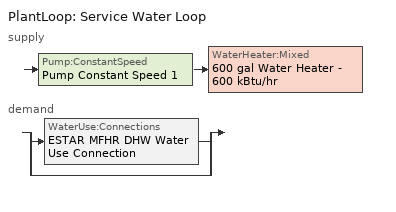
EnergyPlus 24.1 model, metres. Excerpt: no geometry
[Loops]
PlantLoop 'Service Water Loop'
 supply: Pump:ConstantSpeed 'Pump Constant Speed 1' > WaterHeater:Mixed '600 gal Water Heater - 600 kBtu/hr'
 demand: split
  | WaterUse:Connections 'ESTAR MFHR DHW Water Use Connection'
  | bypass
[SizingPeriod:DesignDay] Month=1; Day of Month=21; Day Type=WinterDesignDay; Daily Dry-Bulb Temperature Range {deltaC}=0; Dry-Bulb Temperature Range Modifier Type=DefaultMultipliers; Barometric Pressure {Pa}=100893; Wind Direction {deg}=260; Rain Indicator=No; Snow Indicator=No; Daylight Saving Time Indicator=No; Solar Model Indicator=ASHRAEClearSky; Sky Clearness=0; Begin Environment Reset Mode=FullResetAtBeginEnvironment
Name | Maximum Dry-Bulb Temperature {C} | Humidity Condition Type | Wetbulb or DewPoint at Maximum Dry-Bulb {C} | Wind Speed {m/s}
Montreal Int'l Ann Htg 99.6% Condns DB | -23.7 | Wetbulb | -23.7 | 3.9
Montreal Int'l Ann Htg Wind 99.6% Condns WS=>MCDB | -5.3 | Wetbulb | -5.3 | 12.9
Montreal Int'l Ann Hum_n 99.6% Condns DP=>MCDB | -23 | Dewpoint | -30.5 | 3.9
[ZoneHVAC:PackagedTerminalHeatPump] Availability Schedule=Always On Discrete hvac_library; Cooling Supply Air Flow Rate {m3/s}=Autosize; Heating Supply Air Flow Rate {m3/s}=Autosize; No Load Supply Air Flow Rate {m3/s}=Autosize; No Load Supply Air Flow Rate Control Set To Low Speed=Yes; Cooling Outdoor Air Flow Rate {m3/s}=Autosize; Heating Outdoor Air Flow Rate {m3/s}=Autosize; No Load Outdoor Air Flow Rate {m3/s}=Autosize; Heating Convergence Tolerance=0.001; Cooling Convergence Tolerance=0.001; Maximum Supply Air Temperature from Supplemental Heater {C}=Autosize; Maximum Outdoor Dry-Bulb Temperature for Supplemental Heater Operation {C}=21; Fan Placement=DrawThrough; Supply Air Fan Operating Mode Schedule=Always On Discrete hvac_library
Name | Supply Air Fan | Heating Coil | Cooling Coil | Supplemental Heating Coil
PTHP 117 | PTHP CV Fan 117 | PTHP 1 Spd DX Htg Coil 117 | PTHP 1 Spd DX Clg Coil 117 | PTHP Elec Htg Backup Coil 117
PTHP 63 | PTHP CV Fan 63 | PTHP 1 Spd DX Htg Coil 63 | PTHP 1 Spd DX Clg Coil 63 | PTHP Elec Htg Backup Coil 63
PTHP 83 | PTHP CV Fan 83 | PTHP 1 Spd DX Htg Coil 83 | PTHP 1 Spd DX Clg Coil 83 | PTHP Elec Htg Backup Coil 83
PTHP 74 | PTHP CV Fan 74 | PTHP 1 Spd DX Htg Coil 74 | PTHP 1 Spd DX Clg Coil 74 | PTHP Elec Htg Backup Coil 74
PTHP 81 | PTHP CV Fan 81 | PTHP 1 Spd DX Htg Coil 81 | PTHP 1 Spd DX Clg Coil 81 | PTHP Elec Htg Backup Coil 81
PTHP 82 | PTHP CV Fan 82 | PTHP 1 Spd DX Htg Coil 82 | PTHP 1 Spd DX Clg Coil 82 | PTHP Elec Htg Backup Coil 82
PTHP 59 | PTHP CV Fan 59 | PTHP 1 Spd DX Htg Coil 59 | PTHP 1 Spd DX Clg Coil 59 | PTHP Elec Htg Backup Coil 59
PTHP 77 | PTHP CV Fan 77 | PTHP 1 Spd DX Htg Coil 77 | PTHP 1 Spd DX Clg Coil 77 | PTHP Elec Htg Backup Coil 77
PTHP 87 | PTHP CV Fan 87 | PTHP 1 Spd DX Htg Coil 87 | PTHP 1 Spd DX Clg Coil 87 | PTHP Elec Htg Backup Coil 87
PTHP 67 | PTHP CV Fan 67 | PTHP 1 Spd DX Htg Coil 67 | PTHP 1 Spd DX Clg Coil 67 | PTHP Elec Htg Backup Coil 67
PTHP 62 | PTHP CV Fan 62 | PTHP 1 Spd DX Htg Coil 62 | PTHP 1 Spd DX Clg Coil 62 | PTHP Elec Htg Backup Coil 62
PTHP 53 | PTHP CV Fan 53 | PTHP 1 Spd DX Htg Coil 53 | PTHP 1 Spd DX Clg Coil 53 | PTHP Elec Htg Backup Coil 53
PTHP 70 | PTHP CV Fan 70 | PTHP 1 Spd DX Htg Coil 70 | PTHP 1 Spd DX Clg Coil 70 | PTHP Elec Htg Backup Coil 70
PTHP 78 | PTHP CV Fan 78 | PTHP 1 Spd DX Htg Coil 78 | PTHP 1 Spd DX Clg Coil 78 | PTHP Elec Htg Backup Coil 78
PTHP 85 | PTHP CV Fan 85 | PTHP 1 Spd DX Htg Coil 85 | PTHP 1 Spd DX Clg Coil 85 | PTHP Elec Htg Backup Coil 85
PTHP 84 | PTHP CV Fan 84 | PTHP 1 Spd DX Htg Coil 84 | PTHP 1 Spd DX Clg Coil 84 | PTHP Elec Htg Backup Coil 84
PTHP 57 | PTHP CV Fan 57 | PTHP 1 Spd DX Htg Coil 57 | PTHP 1 Spd DX Clg Coil 57 | PTHP Elec Htg Backup Coil 57
PTHP 58 | PTHP CV Fan 58 | PTHP 1 Spd DX Htg Coil 58 | PTHP 1 Spd DX Clg Coil 58 | PTHP Elec Htg Backup Coil 58
PTHP 79 | PTHP CV Fan 79 | PTHP 1 Spd DX Htg Coil 79 | PTHP 1 Spd DX Clg Coil 79 | PTHP Elec Htg Backup Coil 79
PTHP 60 | PTHP CV Fan 60 | PTHP 1 Spd DX Htg Coil 60 | PTHP 1 Spd DX Clg Coil 60 | PTHP Elec Htg Backup Coil 60
PTHP 61 | PTHP CV Fan 61 | PTHP 1 Spd DX Htg Coil 61 | PTHP 1 Spd DX Clg Coil 61 | PTHP Elec Htg Backup Coil 61
PTHP 64 | PTHP CV Fan 64 | PTHP 1 Spd DX Htg Coil 64 | PTHP 1 Spd DX Clg Coil 64 | PTHP Elec Htg Backup Coil 64
PTHP 50 | PTHP CV Fan 50 | PTHP 1 Spd DX Htg Coil 50 | PTHP 1 Spd DX Clg Coil 50 | PTHP Elec Htg Backup Coil 50
PTHP 65 | PTHP CV Fan 65 | PTHP 1 Spd DX Htg Coil 65 | PTHP 1 Spd DX Clg Coil 65 | PTHP Elec Htg Backup Coil 65
PTHP 66 | PTHP CV Fan 66 | PTHP 1 Spd DX Htg Coil 66 | PTHP 1 Spd DX Clg Coil 66 | PTHP Elec Htg Backup Coil 66
PTHP 69 | PTHP CV Fan 69 | PTHP 1 Spd DX Htg Coil 69 | PTHP 1 Spd DX Clg Coil 69 | PTHP Elec Htg Backup Coil 69
PTHP 71 | PTHP CV Fan 71 | PTHP 1 Spd DX Htg Coil 71 | PTHP 1 Spd DX Clg Coil 71 | PTHP Elec Htg Backup Coil 71
PTHP 73 | PTHP CV Fan 73 | PTHP 1 Spd DX Htg Coil 73 | PTHP 1 Spd DX Clg Coil 73 | PTHP Elec Htg Backup Coil 73
PTHP 104 | PTHP CV Fan 104 | PTHP 1 Spd DX Htg Coil 104 | PTHP 1 Spd DX Clg Coil 104 | PTHP Elec Htg Backup Coil 104
PTHP 94 | PTHP CV Fan 94 | PTHP 1 Spd DX Htg Coil 94 | PTHP 1 Spd DX Clg Coil 94 | PTHP Elec Htg Backup Coil 94
PTHP 98 | PTHP CV Fan 98 | PTHP 1 Spd DX Htg Coil 98 | PTHP 1 Spd DX Clg Coil 98 | PTHP Elec Htg Backup Coil 98
PTHP 88 | PTHP CV Fan 88 | PTHP 1 Spd DX Htg Coil 88 | PTHP 1 Spd DX Clg Coil 88 | PTHP Elec Htg Backup Coil 88
PTHP 100 | PTHP CV Fan 100 | PTHP 1 Spd DX Htg Coil 100 | PTHP 1 Spd DX Clg Coil 100 | PTHP Elec Htg Backup Coil 100
PTHP 46 | PTHP CV Fan 46 | PTHP 1 Spd DX Htg Coil 46 | PTHP 1 Spd DX Clg Coil 46 | PTHP Elec Htg Backup Coil 46
PTHP 89 | PTHP CV Fan 89 | PTHP 1 Spd DX Htg Coil 89 | PTHP 1 Spd DX Clg Coil 89 | PTHP Elec Htg Backup Coil 89
PTHP 103 | PTHP CV Fan 103 | PTHP 1 Spd DX Htg Coil 103 | PTHP 1 Spd DX Clg Coil 103 | PTHP Elec Htg Backup Coil 103
PTHP 99 | PTHP CV Fan 99 | PTHP 1 Spd DX Htg Coil 99 | PTHP 1 Spd DX Clg Coil 99 | PTHP Elec Htg Backup Coil 99
PTHP 101 | PTHP CV Fan 101 | PTHP 1 Spd DX Htg Coil 101 | PTHP 1 Spd DX Clg Coil 101 | PTHP Elec Htg Backup Coil 101
PTHP 97 | PTHP CV Fan 97 | PTHP 1 Spd DX Htg Coil 97 | PTHP 1 Spd DX Clg Coil 97 | PTHP Elec Htg Backup Coil 97
PTHP 102 | PTHP CV Fan 102 | PTHP 1 Spd DX Htg Coil 102 | PTHP 1 Spd DX Clg Coil 102 | PTHP Elec Htg Backup Coil 102
PTHP 95 | PTHP CV Fan 95 | PTHP 1 Spd DX Htg Coil 95 | PTHP 1 Spd DX Clg Coil 95 | PTHP Elec Htg Backup Coil 95
PTHP 92 | PTHP CV Fan 92 | PTHP 1 Spd DX Htg Coil 92 | PTHP 1 Spd DX Clg Coil 92 | PTHP Elec Htg Backup Coil 92
PTHP 107 | PTHP CV Fan 107 | PTHP 1 Spd DX Htg Coil 107 | PTHP 1 Spd DX Clg Coil 107 | PTHP Elec Htg Backup Coil 107
PTHP 93 | PTHP CV Fan 93 | PTHP 1 Spd DX Htg Coil 93 | PTHP 1 Spd DX Clg Coil 93 | PTHP Elec Htg Backup Coil 93
PTHP 47 | PTHP CV Fan 47 | PTHP 1 Spd DX Htg Coil 47 | PTHP 1 Spd DX Clg Coil 47 | PTHP Elec Htg Backup Coil 47
PTHP 91 | PTHP CV Fan 91 | PTHP 1 Spd DX Htg Coil 91 | PTHP 1 Spd DX Clg Coil 91 | PTHP Elec Htg Backup Coil 91
PTHP 90 | PTHP CV Fan 90 | PTHP 1 Spd DX Htg Coil 90 | PTHP 1 Spd DX Clg Coil 90 | PTHP Elec Htg Backup Coil 90
PTHP 105 | PTHP CV Fan 105 | PTHP 1 Spd DX Htg Coil 105 | PTHP 1 Spd DX Clg Coil 105 | PTHP Elec Htg Backup Coil 105
PTHP 106 | PTHP CV Fan 106 | PTHP 1 Spd DX Htg Coil 106 | PTHP 1 Spd DX Clg Coil 106 | PTHP Elec Htg Backup Coil 106
PTHP 96 | PTHP CV Fan 96 | PTHP 1 Spd DX Htg Coil 96 | PTHP 1 Spd DX Clg Coil 96 | PTHP Elec Htg Backup Coil 96
PTHP 41 | PTHP CV Fan 41 | PTHP 1 Spd DX Htg Coil 41 | PTHP 1 Spd DX Clg Coil 41 | PTHP Elec Htg Backup Coil 41
PTHP 42 | PTHP CV Fan 42 | PTHP 1 Spd DX Htg Coil 42 | PTHP 1 Spd DX Clg Coil 42 | PTHP Elec Htg Backup Coil 42
PTHP 43 | PTHP CV Fan 43 | PTHP 1 Spd DX Htg Coil 43 | PTHP 1 Spd DX Clg Coil 43 | PTHP Elec Htg Backup Coil 43
PTHP 44 | PTHP CV Fan 44 | PTHP 1 Spd DX Htg Coil 44 | PTHP 1 Spd DX Clg Coil 44 | PTHP Elec Htg Backup Coil 44
PTHP 3 | PTHP CV Fan 3 | PTHP 1 Spd DX Htg Coil 3 | PTHP 1 Spd DX Clg Coil 3 | PTHP Elec Htg Backup Coil 3
PTHP 48 | PTHP CV Fan 48 | PTHP 1 Spd DX Htg Coil 48 | PTHP 1 Spd DX Clg Coil 48 | PTHP Elec Htg Backup Coil 48
PTHP 9 | PTHP CV Fan 9 | PTHP 1 Spd DX Htg Coil 9 | PTHP 1 Spd DX Clg Coil 9 | PTHP Elec Htg Backup Coil 9
PTHP 5 | PTHP CV Fan 5 | PTHP 1 Spd DX Htg Coil 5 | PTHP 1 Spd DX Clg Coil 5 | PTHP Elec Htg Backup Coil 5
PTHP 1 | PTHP CV Fan 1 | PTHP 1 Spd DX Htg Coil 1 | PTHP 1 Spd DX Clg Coil 1 | PTHP Elec Htg Backup Coil 1
PTHP 2 | PTHP CV Fan 2 | PTHP 1 Spd DX Htg Coil 2 | PTHP 1 Spd DX Clg Coil 2 | PTHP Elec Htg Backup Coil 2
PTHP 4 | PTHP CV Fan 4 | PTHP 1 Spd DX Htg Coil 4 | PTHP 1 Spd DX Clg Coil 4 | PTHP Elec Htg Backup Coil 4
PTHP 6 | PTHP CV Fan 6 | PTHP 1 Spd DX Htg Coil 6 | PTHP 1 Spd DX Clg Coil 6 | PTHP Elec Htg Backup Coil 6
PTHP 7 | PTHP CV Fan 7 | PTHP 1 Spd DX Htg Coil 7 | PTHP 1 Spd DX Clg Coil 7 | PTHP Elec Htg Backup Coil 7
PTHP 8 | PTHP CV Fan 8 | PTHP 1 Spd DX Htg Coil 8 | PTHP 1 Spd DX Clg Coil 8 | PTHP Elec Htg Backup Coil 8
PTHP 32 | PTHP CV Fan 32 | PTHP 1 Spd DX Htg Coil 32 | PTHP 1 Spd DX Clg Coil 32 | PTHP Elec Htg Backup Coil 32
PTHP 38 | PTHP CV Fan 38 | PTHP 1 Spd DX Htg Coil 38 | PTHP 1 Spd DX Clg Coil 38 | PTHP Elec Htg Backup Coil 38
PTHP 52 | PTHP CV Fan 52 | PTHP 1 Spd DX Htg Coil 52 | PTHP 1 Spd DX Clg Coil 52 | PTHP Elec Htg Backup Coil 52
PTHP 33 | PTHP CV Fan 33 | PTHP 1 Spd DX Htg Coil 33 | PTHP 1 Spd DX Clg Coil 33 | PTHP Elec Htg Backup Coil 33
PTHP 19 | PTHP CV Fan 19 | PTHP 1 Spd DX Htg Coil 19 | PTHP 1 Spd DX Clg Coil 19 | PTHP Elec Htg Backup Coil 19
PTHP 26 | PTHP CV Fan 26 | PTHP 1 Spd DX Htg Coil 26 | PTHP 1 Spd DX Clg Coil 26 | PTHP Elec Htg Backup Coil 26
PTHP 16 | PTHP CV Fan 16 | PTHP 1 Spd DX Htg Coil 16 | PTHP 1 Spd DX Clg Coil 16 | PTHP Elec Htg Backup Coil 16
PTHP 11 | PTHP CV Fan 11 | PTHP 1 Spd DX Htg Coil 11 | PTHP 1 Spd DX Clg Coil 11 | PTHP Elec Htg Backup Coil 11
PTHP 17 | PTHP CV Fan 17 | PTHP 1 Spd DX Htg Coil 17 | PTHP 1 Spd DX Clg Coil 17 | PTHP Elec Htg Backup Coil 17
PTHP 29 | PTHP CV Fan 29 | PTHP 1 Spd DX Htg Coil 29 | PTHP 1 Spd DX Clg Coil 29 | PTHP Elec Htg Backup Coil 29
PTHP 15 | PTHP CV Fan 15 | PTHP 1 Spd DX Htg Coil 15 | PTHP 1 Spd DX Clg Coil 15 | PTHP Elec Htg Backup Coil 15
PTHP 40 | PTHP CV Fan 40 | PTHP 1 Spd DX Htg Coil 40 | PTHP 1 Spd DX Clg Coil 40 | PTHP Elec Htg Backup Coil 40
PTHP 30 | PTHP CV Fan 30 | PTHP 1 Spd DX Htg Coil 30 | PTHP 1 Spd DX Clg Coil 30 | PTHP Elec Htg Backup Coil 30
PTHP 49 | PTHP CV Fan 49 | PTHP 1 Spd DX Htg Coil 49 | PTHP 1 Spd DX Clg Coil 49 | PTHP Elec Htg Backup Coil 49
PTHP 14 | PTHP CV Fan 14 | PTHP 1 Spd DX Htg Coil 14 | PTHP 1 Spd DX Clg Coil 14 | PTHP Elec Htg Backup Coil 14
PTHP 34 | PTHP CV Fan 34 | PTHP 1 Spd DX Htg Coil 34 | PTHP 1 Spd DX Clg Coil 34 | PTHP Elec Htg Backup Coil 34
PTHP 20 | PTHP CV Fan 20 | PTHP 1 Spd DX Htg Coil 20 | PTHP 1 Spd DX Clg Coil 20 | PTHP Elec Htg Backup Coil 20
PTHP 31 | PTHP CV Fan 31 | PTHP 1 Spd DX Htg Coil 31 | PTHP 1 Spd DX Clg Coil 31 | PTHP Elec Htg Backup Coil 31
PTHP 37 | PTHP CV Fan 37 | PTHP 1 Spd DX Htg Coil 37 | PTHP 1 Spd DX Clg Coil 37 | PTHP Elec Htg Backup Coil 37
PTHP 39 | PTHP CV Fan 39 | PTHP 1 Spd DX Htg Coil 39 | PTHP 1 Spd DX Clg Coil 39 | PTHP Elec Htg Backup Coil 39
PTHP 23 | PTHP CV Fan 23 | PTHP 1 Spd DX Htg Coil 23 | PTHP 1 Spd DX Clg Coil 23 | PTHP Elec Htg Backup Coil 23
PTHP 21 | PTHP CV Fan 21 | PTHP 1 Spd DX Htg Coil 21 | PTHP 1 Spd DX Clg Coil 21 | PTHP Elec Htg Backup Coil 21
PTHP 18 | PTHP CV Fan 18 | PTHP 1 Spd DX Htg Coil 18 | PTHP 1 Spd DX Clg Coil 18 | PTHP Elec Htg Backup Coil 18
PTHP 10 | PTHP CV Fan 10 | PTHP 1 Spd DX Htg Coil 10 | PTHP 1 Spd DX Clg Coil 10 | PTHP Elec Htg Backup Coil 10
[Fan:ConstantVolume] Availability Schedule=Always On Discrete hvac_library; Fan Total Efficiency=0.7; Pressure Rise {Pa}=250; Maximum Flow Rate {m3/s}=AutoSize; Motor Efficiency=0.9; Motor In Airstream Fraction=1
PTHP CV Fan; PTHP CV Fan 114; PTHP CV Fan 127; PTHP CV Fan 124; PTHP CV Fan 125; PTHP CV Fan 126; PTHP CV Fan 123; PTHP CV Fan 111; PTHP CV Fan 110; PTHP CV Fan 109; PTHP CV Fan 108; PTHP CV Fan 112; PTHP CV Fan 120; PTHP CV Fan 118; PTHP CV Fan 116; PTHP CV Fan 121; PTHP CV Fan 113; PTHP CV Fan 122; PTHP CV Fan 115; PTHP CV Fan 119; PTHP CV Fan 117; PTHP CV Fan 63; PTHP CV Fan 83; PTHP CV Fan 74; PTHP CV Fan 81; PTHP CV Fan 82; PTHP CV Fan 59; PTHP CV Fan 77; PTHP CV Fan 87; PTHP CV Fan 67; PTHP CV Fan 62; PTHP CV Fan 53; PTHP CV Fan 70; PTHP CV Fan 78; PTHP CV Fan 85; PTHP CV Fan 84; PTHP CV Fan 57; PTHP CV Fan 58; PTHP CV Fan 79; PTHP CV Fan 60; PTHP CV Fan 61; PTHP CV Fan 64; PTHP CV Fan 50; PTHP CV Fan 65; PTHP CV Fan 66; PTHP CV Fan 69; PTHP CV Fan 71; PTHP CV Fan 73; PTHP CV Fan 104; PTHP CV Fan 94; PTHP CV Fan 98; PTHP CV Fan 88; PTHP CV Fan 100; PTHP CV Fan 46; PTHP CV Fan 89; PTHP CV Fan 103; PTHP CV Fan 99; PTHP CV Fan 101; PTHP CV Fan 97; PTHP CV Fan 102; PTHP CV Fan 95; PTHP CV Fan 92; PTHP CV Fan 107; PTHP CV Fan 93; PTHP CV Fan 47; PTHP CV Fan 91; PTHP CV Fan 90; PTHP CV Fan 105; PTHP CV Fan 106; PTHP CV Fan 96; PTHP CV Fan 41; PTHP CV Fan 42; PTHP CV Fan 43; PTHP CV Fan 44; PTHP CV Fan 3; PTHP CV Fan 48; PTHP CV Fan 9; PTHP CV Fan 5; PTHP CV Fan 1; PTHP CV Fan 2; PTHP CV Fan 4; PTHP CV Fan 6; PTHP CV Fan 7; PTHP CV Fan 8; PTHP CV Fan 32; PTHP CV Fan 38; PTHP CV Fan 52; PTHP CV Fan 33; PTHP CV Fan 19; PTHP CV Fan 26; PTHP CV Fan 16; PTHP CV Fan 11; PTHP CV Fan 17; PTHP CV Fan 29; PTHP CV Fan 15; PTHP CV Fan 40; PTHP CV Fan 30; PTHP CV Fan 49; PTHP CV Fan 14; PTHP CV Fan 34; PTHP CV Fan 20; PTHP CV Fan 31; PTHP CV Fan 37; PTHP CV Fan 39; PTHP CV Fan 23; PTHP CV Fan 21; PTHP CV Fan 18; PTHP CV Fan 10
[Coil:Heating:DX:SingleSpeed] Availability Schedule=Always On Discrete hvac_library; Gross Rated Heating Capacity {W}=2.22045e-16; Gross Rated Heating COP {W/W}=5; Rated Air Flow Rate {m3/s}=Autosize; Rated Supply Fan Power Per Volume Flow Rate 2017 {W/(m3/s)}=773.3; Rated Supply Fan Power Per Volume Flow Rate 2023 {W/(m3/s)}=934.4; Heating Capacity Function of Temperature Curve=OS:Curve:Biquadratic 11; Heating Capacity Function of Flow Fraction Curve=OS:Curve:Quadratic 14; Energy Input Ratio Function of Temperature Curve=OS:Curve:Biquadratic 12; Energy Input Ratio Function of Flow Fraction Curve=OS:Curve:Quadratic 15; Part Load Fraction Correlation Curve=OS:Curve:Quadratic 16; Minimum Outdoor Dry-Bulb Temperature for Compressor Operation {C}=-8; Maximum Outdoor Dry-Bulb Temperature for Defrost Operation {C}=5; Crankcase Heater Capacity {W}=0; Maximum Outdoor Dry-Bulb Temperature for Crankcase Heater Operation {C}=10; Defrost Strategy=Resistive; Defrost Control=Timed; Defrost Time Period Fraction=0.166667; Resistive Defrost Heater Capacity {W}=2000
PTHP 1 Spd DX Htg Coil; PTHP 1 Spd DX Htg Coil 114; PTHP 1 Spd DX Htg Coil 127; PTHP 1 Spd DX Htg Coil 124; PTHP 1 Spd DX Htg Coil 125; PTHP 1 Spd DX Htg Coil 126; PTHP 1 Spd DX Htg Coil 123; PTHP 1 Spd DX Htg Coil 111; PTHP 1 Spd DX Htg Coil 110; PTHP 1 Spd DX Htg Coil 109; PTHP 1 Spd DX Htg Coil 108; PTHP 1 Spd DX Htg Coil 112; PTHP 1 Spd DX Htg Coil 120; PTHP 1 Spd DX Htg Coil 118; PTHP 1 Spd DX Htg Coil 116; PTHP 1 Spd DX Htg Coil 121; PTHP 1 Spd DX Htg Coil 113; PTHP 1 Spd DX Htg Coil 122; PTHP 1 Spd DX Htg Coil 115; PTHP 1 Spd DX Htg Coil 119; PTHP 1 Spd DX Htg Coil 117; PTHP 1 Spd DX Htg Coil 63; PTHP 1 Spd DX Htg Coil 83; PTHP 1 Spd DX Htg Coil 74; PTHP 1 Spd DX Htg Coil 81; PTHP 1 Spd DX Htg Coil 82; PTHP 1 Spd DX Htg Coil 59; PTHP 1 Spd DX Htg Coil 77; PTHP 1 Spd DX Htg Coil 87; PTHP 1 Spd DX Htg Coil 67; PTHP 1 Spd DX Htg Coil 62; PTHP 1 Spd DX Htg Coil 53; PTHP 1 Spd DX Htg Coil 70; PTHP 1 Spd DX Htg Coil 78; PTHP 1 Spd DX Htg Coil 85; PTHP 1 Spd DX Htg Coil 84; PTHP 1 Spd DX Htg Coil 57; PTHP 1 Spd DX Htg Coil 58; PTHP 1 Spd DX Htg Coil 79; PTHP 1 Spd DX Htg Coil 60; PTHP 1 Spd DX Htg Coil 61; PTHP 1 Spd DX Htg Coil 64; PTHP 1 Spd DX Htg Coil 50; PTHP 1 Spd DX Htg Coil 65; PTHP 1 Spd DX Htg Coil 66; PTHP 1 Spd DX Htg Coil 69; PTHP 1 Spd DX Htg Coil 71; PTHP 1 Spd DX Htg Coil 73; PTHP 1 Spd DX Htg Coil 104; PTHP 1 Spd DX Htg Coil 94; PTHP 1 Spd DX Htg Coil 98; PTHP 1 Spd DX Htg Coil 88; PTHP 1 Spd DX Htg Coil 100; PTHP 1 Spd DX Htg Coil 46; PTHP 1 Spd DX Htg Coil 89; PTHP 1 Spd DX Htg Coil 103; PTHP 1 Spd DX Htg Coil 99; PTHP 1 Spd DX Htg Coil 101; PTHP 1 Spd DX Htg Coil 97; PTHP 1 Spd DX Htg Coil 102; PTHP 1 Spd DX Htg Coil 95; PTHP 1 Spd DX Htg Coil 92; PTHP 1 Spd DX Htg Coil 107; PTHP 1 Spd DX Htg Coil 93; PTHP 1 Spd DX Htg Coil 47; PTHP 1 Spd DX Htg Coil 91; PTHP 1 Spd DX Htg Coil 90; PTHP 1 Spd DX Htg Coil 105; PTHP 1 Spd DX Htg Coil 106; PTHP 1 Spd DX Htg Coil 96; PTHP 1 Spd DX Htg Coil 41; PTHP 1 Spd DX Htg Coil 42; PTHP 1 Spd DX Htg Coil 43; PTHP 1 Spd DX Htg Coil 44; PTHP 1 Spd DX Htg Coil 3; PTHP 1 Spd DX Htg Coil 48; PTHP 1 Spd DX Htg Coil 9; PTHP 1 Spd DX Htg Coil 5; PTHP 1 Spd DX Htg Coil 1; PTHP 1 Spd DX Htg Coil 2; PTHP 1 Spd DX Htg Coil 4; PTHP 1 Spd DX Htg Coil 6; PTHP 1 Spd DX Htg Coil 7; PTHP 1 Spd DX Htg Coil 8; PTHP 1 Spd DX Htg Coil 32; PTHP 1 Spd DX Htg Coil 38; PTHP 1 Spd DX Htg Coil 52; PTHP 1 Spd DX Htg Coil 33; PTHP 1 Spd DX Htg Coil 19; PTHP 1 Spd DX Htg Coil 26; PTHP 1 Spd DX Htg Coil 16; PTHP 1 Spd DX Htg Coil 11; PTHP 1 Spd DX Htg Coil 17; PTHP 1 Spd DX Htg Coil 29; PTHP 1 Spd DX Htg Coil 15; PTHP 1 Spd DX Htg Coil 40; PTHP 1 Spd DX Htg Coil 30; PTHP 1 Spd DX Htg Coil 49; PTHP 1 Spd DX Htg Coil 14; PTHP 1 Spd DX Htg Coil 34; PTHP 1 Spd DX Htg Coil 20; PTHP 1 Spd DX Htg Coil 31; PTHP 1 Spd DX Htg Coil 37; PTHP 1 Spd DX Htg Coil 39; PTHP 1 Spd DX Htg Coil 23; PTHP 1 Spd DX Htg Coil 21; PTHP 1 Spd DX Htg Coil 18; PTHP 1 Spd DX Htg Coil 10
[Coil:Cooling:DX:SingleSpeed] Availability Schedule=Always On Discrete hvac_library; Gross Rated Total Cooling Capacity {W}=Autosize; Gross Rated Sensible Heat Ratio=Autosize; Gross Rated Cooling COP {W/W}=3; Rated Air Flow Rate {m3/s}=Autosize; Rated Evaporator Fan Power Per Volume Flow Rate 2017 {W/(m3/s)}=773.3; Rated Evaporator Fan Power Per Volume Flow Rate 2023 {W/(m3/s)}=934.4; Total Cooling Capacity Function of Temperature Curve=OS:Curve:Biquadratic 9; Total Cooling Capacity Function of Flow Fraction Curve=OS:Curve:Quadratic 11; Energy Input Ratio Function of Temperature Curve=OS:Curve:Biquadratic 10; Energy Input Ratio Function of Flow Fraction Curve=OS:Curve:Quadratic 12; Part Load Fraction Correlation Curve=OS:Curve:Quadratic 13; Minimum Outdoor Dry-Bulb Temperature for Compressor Operation {C}=-25; Nominal Time for Condensate Removal to Begin {s}=0; Ratio of Initial Moisture Evaporation Rate and Steady State Latent Capacity=0; Maximum Cycling Rate {cycles/hr}=0; Latent Capacity Time Constant {s}=0; Condenser Type=AirCooled; Evaporative Condenser Effectiveness=0; Evaporative Condenser Air Flow Rate {m3/s}=Autosize; Evaporative Condenser Pump Rated Power Consumption {W}=Autosize; Crankcase Heater Capacity {W}=0; Maximum Outdoor Dry-Bulb Temperature for Crankcase Heater Operation {C}=0; Basin Heater Capacity {W/K}=0; Basin Heater Setpoint Temperature {C}=10
PTHP 1 Spd DX Clg Coil; PTHP 1 Spd DX Clg Coil 114; PTHP 1 Spd DX Clg Coil 127; PTHP 1 Spd DX Clg Coil 124; PTHP 1 Spd DX Clg Coil 125; PTHP 1 Spd DX Clg Coil 126; PTHP 1 Spd DX Clg Coil 123; PTHP 1 Spd DX Clg Coil 111; PTHP 1 Spd DX Clg Coil 110; PTHP 1 Spd DX Clg Coil 109; PTHP 1 Spd DX Clg Coil 108; PTHP 1 Spd DX Clg Coil 112; PTHP 1 Spd DX Clg Coil 120; PTHP 1 Spd DX Clg Coil 118; PTHP 1 Spd DX Clg Coil 116; PTHP 1 Spd DX Clg Coil 121; PTHP 1 Spd DX Clg Coil 113; PTHP 1 Spd DX Clg Coil 122; PTHP 1 Spd DX Clg Coil 115; PTHP 1 Spd DX Clg Coil 119; PTHP 1 Spd DX Clg Coil 117; PTHP 1 Spd DX Clg Coil 63; PTHP 1 Spd DX Clg Coil 83; PTHP 1 Spd DX Clg Coil 74; PTHP 1 Spd DX Clg Coil 81; PTHP 1 Spd DX Clg Coil 82; PTHP 1 Spd DX Clg Coil 59; PTHP 1 Spd DX Clg Coil 77; PTHP 1 Spd DX Clg Coil 87; PTHP 1 Spd DX Clg Coil 67; PTHP 1 Spd DX Clg Coil 62; PTHP 1 Spd DX Clg Coil 53; PTHP 1 Spd DX Clg Coil 70; PTHP 1 Spd DX Clg Coil 78; PTHP 1 Spd DX Clg Coil 85; PTHP 1 Spd DX Clg Coil 84; PTHP 1 Spd DX Clg Coil 57; PTHP 1 Spd DX Clg Coil 58; PTHP 1 Spd DX Clg Coil 79; PTHP 1 Spd DX Clg Coil 60; PTHP 1 Spd DX Clg Coil 61; PTHP 1 Spd DX Clg Coil 64; PTHP 1 Spd DX Clg Coil 50; PTHP 1 Spd DX Clg Coil 65; PTHP 1 Spd DX Clg Coil 66; PTHP 1 Spd DX Clg Coil 69; PTHP 1 Spd DX Clg Coil 71; PTHP 1 Spd DX Clg Coil 73; PTHP 1 Spd DX Clg Coil 104; PTHP 1 Spd DX Clg Coil 94; PTHP 1 Spd DX Clg Coil 98; PTHP 1 Spd DX Clg Coil 88; PTHP 1 Spd DX Clg Coil 100; PTHP 1 Spd DX Clg Coil 46; PTHP 1 Spd DX Clg Coil 89; PTHP 1 Spd DX Clg Coil 103; PTHP 1 Spd DX Clg Coil 99; PTHP 1 Spd DX Clg Coil 101; PTHP 1 Spd DX Clg Coil 97; PTHP 1 Spd DX Clg Coil 102; PTHP 1 Spd DX Clg Coil 95; PTHP 1 Spd DX Clg Coil 92; PTHP 1 Spd DX Clg Coil 107; PTHP 1 Spd DX Clg Coil 93; PTHP 1 Spd DX Clg Coil 47; PTHP 1 Spd DX Clg Coil 91; PTHP 1 Spd DX Clg Coil 90; PTHP 1 Spd DX Clg Coil 105; PTHP 1 Spd DX Clg Coil 106; PTHP 1 Spd DX Clg Coil 96; PTHP 1 Spd DX Clg Coil 41; PTHP 1 Spd DX Clg Coil 42; PTHP 1 Spd DX Clg Coil 43; PTHP 1 Spd DX Clg Coil 44; PTHP 1 Spd DX Clg Coil 3; PTHP 1 Spd DX Clg Coil 48; PTHP 1 Spd DX Clg Coil 9; PTHP 1 Spd DX Clg Coil 5; PTHP 1 Spd DX Clg Coil 1; PTHP 1 Spd DX Clg Coil 2; PTHP 1 Spd DX Clg Coil 4; PTHP 1 Spd DX Clg Coil 6; PTHP 1 Spd DX Clg Coil 7; PTHP 1 Spd DX Clg Coil 8; PTHP 1 Spd DX Clg Coil 32; PTHP 1 Spd DX Clg Coil 38; PTHP 1 Spd DX Clg Coil 52; PTHP 1 Spd DX Clg Coil 33; PTHP 1 Spd DX Clg Coil 19; PTHP 1 Spd DX Clg Coil 26; PTHP 1 Spd DX Clg Coil 16; PTHP 1 Spd DX Clg Coil 11; PTHP 1 Spd DX Clg Coil 17; PTHP 1 Spd DX Clg Coil 29; PTHP 1 Spd DX Clg Coil 15; PTHP 1 Spd DX Clg Coil 40; PTHP 1 Spd DX Clg Coil 30; PTHP 1 Spd DX Clg Coil 49; PTHP 1 Spd DX Clg Coil 14; PTHP 1 Spd DX Clg Coil 34; PTHP 1 Spd DX Clg Coil 20; PTHP 1 Spd DX Clg Coil 31; PTHP 1 Spd DX Clg Coil 37; PTHP 1 Spd DX Clg Coil 39; PTHP 1 Spd DX Clg Coil 23; PTHP 1 Spd DX Clg Coil 21; PTHP 1 Spd DX Clg Coil 18; PTHP 1 Spd DX Clg Coil 10
[Coil:Heating:Electric] Availability Schedule=Always On Discrete hvac_library; Efficiency=1; Nominal Capacity {W}=Autosize
PTHP Elec Htg Backup Coil; PTHP Elec Htg Backup Coil 114; PTHP Elec Htg Backup Coil 127; PTHP Elec Htg Backup Coil 124; PTHP Elec Htg Backup Coil 125; PTHP Elec Htg Backup Coil 126; PTHP Elec Htg Backup Coil 123; PTHP Elec Htg Backup Coil 111; PTHP Elec Htg Backup Coil 110; PTHP Elec Htg Backup Coil 109; PTHP Elec Htg Backup Coil 108; PTHP Elec Htg Backup Coil 112; PTHP Elec Htg Backup Coil 120; PTHP Elec Htg Backup Coil 118; PTHP Elec Htg Backup Coil 116; PTHP Elec Htg Backup Coil 121; PTHP Elec Htg Backup Coil 113; PTHP Elec Htg Backup Coil 122; PTHP Elec Htg Backup Coil 115; PTHP Elec Htg Backup Coil 119; PTHP Elec Htg Backup Coil 117; PTHP Elec Htg Backup Coil 63; PTHP Elec Htg Backup Coil 83; PTHP Elec Htg Backup Coil 74; PTHP Elec Htg Backup Coil 81; PTHP Elec Htg Backup Coil 82; PTHP Elec Htg Backup Coil 59; PTHP Elec Htg Backup Coil 77; PTHP Elec Htg Backup Coil 87; PTHP Elec Htg Backup Coil 67; PTHP Elec Htg Backup Coil 62; PTHP Elec Htg Backup Coil 53; PTHP Elec Htg Backup Coil 70; PTHP Elec Htg Backup Coil 78; PTHP Elec Htg Backup Coil 85; PTHP Elec Htg Backup Coil 84; PTHP Elec Htg Backup Coil 57; PTHP Elec Htg Backup Coil 58; PTHP Elec Htg Backup Coil 79; PTHP Elec Htg Backup Coil 60; PTHP Elec Htg Backup Coil 61; PTHP Elec Htg Backup Coil 64; PTHP Elec Htg Backup Coil 50; PTHP Elec Htg Backup Coil 65; PTHP Elec Htg Backup Coil 66; PTHP Elec Htg Backup Coil 69; PTHP Elec Htg Backup Coil 71; PTHP Elec Htg Backup Coil 73; PTHP Elec Htg Backup Coil 104; PTHP Elec Htg Backup Coil 94; PTHP Elec Htg Backup Coil 98; PTHP Elec Htg Backup Coil 88; PTHP Elec Htg Backup Coil 100; PTHP Elec Htg Backup Coil 46; PTHP Elec Htg Backup Coil 89; PTHP Elec Htg Backup Coil 103; PTHP Elec Htg Backup Coil 99; PTHP Elec Htg Backup Coil 101; PTHP Elec Htg Backup Coil 97; PTHP Elec Htg Backup Coil 102; PTHP Elec Htg Backup Coil 95; PTHP Elec Htg Backup Coil 92; PTHP Elec Htg Backup Coil 107; PTHP Elec Htg Backup Coil 93; PTHP Elec Htg Backup Coil 47; PTHP Elec Htg Backup Coil 91; PTHP Elec Htg Backup Coil 90; PTHP Elec Htg Backup Coil 105; PTHP Elec Htg Backup Coil 106; PTHP Elec Htg Backup Coil 96; PTHP Elec Htg Backup Coil 41; PTHP Elec Htg Backup Coil 42; PTHP Elec Htg Backup Coil 43; PTHP Elec Htg Backup Coil 44; PTHP Elec Htg Backup Coil 3; PTHP Elec Htg Backup Coil 48; PTHP Elec Htg Backup Coil 9; PTHP Elec Htg Backup Coil 5; PTHP Elec Htg Backup Coil 1; PTHP Elec Htg Backup Coil 2; PTHP Elec Htg Backup Coil 4; PTHP Elec Htg Backup Coil 6; PTHP Elec Htg Backup Coil 7; PTHP Elec Htg Backup Coil 8; PTHP Elec Htg Backup Coil 32; PTHP Elec Htg Backup Coil 38; PTHP Elec Htg Backup Coil 52; PTHP Elec Htg Backup Coil 33; PTHP Elec Htg Backup Coil 19; PTHP Elec Htg Backup Coil 26; PTHP Elec Htg Backup Coil 16; PTHP Elec Htg Backup Coil 11; PTHP Elec Htg Backup Coil 17; PTHP Elec Htg Backup Coil 29; PTHP Elec Htg Backup Coil 15; PTHP Elec Htg Backup Coil 40; PTHP Elec Htg Backup Coil 30; PTHP Elec Htg Backup Coil 49; PTHP Elec Htg Backup Coil 14; PTHP Elec Htg Backup Coil 34; PTHP Elec Htg Backup Coil 20; PTHP Elec Htg Backup Coil 31; PTHP Elec Htg Backup Coil 37; PTHP Elec Htg Backup Coil 39; PTHP Elec Htg Backup Coil 23; PTHP Elec Htg Backup Coil 21; PTHP Elec Htg Backup Coil 18; PTHP Elec Htg Backup Coil 10
[PlantLoop]
Service Water Loop: Fluid Type=Water; Plant Equipment Operation Scheme=Service Water Loop Operation Schemes; Maximum Loop Temperature {C}=60; Minimum Loop Temperature {C}=10; Maximum Loop Flow Rate {m3/s}=Autosize; Minimum Loop Flow Rate {m3/s}=0; Plant Loop Volume {m3}=Autocalculate; Load Distribution Scheme=Optimal; Plant Loop Demand Calculation Scheme=SingleSetpoint; Common Pipe Simulation=None
[Sizing:Plant]
Service Water Loop: Loop Type=Heating; Design Loop Exit Temperature {C}=60; Loop Design Temperature Difference {deltaC}=5; Sizing Option=NonCoincident; Zone Timesteps in Averaging Window=1; Coincident Sizing Factor Mode=None
[Pump:ConstantSpeed]
Pump Constant Speed 1: Design Flow Rate {m3/s}=Autosize; Design Pump Head {Pa}=29891; Design Power Consumption {W}=Autosize; Motor Efficiency=0.9; Fraction of Motor Inefficiencies to Fluid Stream=0; Pump Control Type=Intermittent; Design Power Sizing Method=PowerPerFlowPerPressure; Design Electric Power per Unit Flow Rate {W/(m3/s)}=348701.1; Design Shaft Power per Unit Flow Rate per Unit Head {W-s/m3-Pa}=1.28205
[WaterHeater:Mixed]
600 gal Water Heater - 600 kBtu/hr: Tank Volume {m3}=Autosize; Setpoint Temperature Schedule=60.0C Hot Water 1; Deadband Temperature Difference {deltaC}=5; Maximum Temperature Limit {C}=82.22222; Heater Control Type=Cycle; Heater Maximum Capacity {W}=175842; Heater Ignition Minimum Flow Rate {m3/s}=0; Heater Ignition Delay {s}=0; Heater Fuel Type=Electricity; Heater Thermal Efficiency=0.801543; Off Cycle Parasitic Fuel Consumption Rate {W}=2562; Off Cycle Parasitic Fuel Type=Electricity; Off Cycle Parasitic Heat Fraction to Tank=0.8; On Cycle Parasitic Fuel Consumption Rate {W}=2562; On Cycle Parasitic Fuel Type=Electricity; On Cycle Parasitic Heat Fraction to Tank=0; Ambient Temperature Indicator=Schedule; Ambient Temperature Schedule=Water Heater Ambient Temp Schedule - 70F; Off Cycle Loss Coefficient to Ambient Temperature {W/K}=6; Off Cycle Loss Fraction to Zone=1; On Cycle Loss Coefficient to Ambient Temperature {W/K}=6; On Cycle Loss Fraction to Zone=1; Use Side Effectiveness=1; Source Side Effectiveness=1; Use Side Design Flow Rate {m3/s}=Autosize; Source Side Design Flow Rate {m3/s}=Autosize; Indirect Water Heating Recovery Time {hr}=1.5; Source Side Flow Control Mode=IndirectHeatPrimarySetpoint
[WaterHeater:Sizing]
600 gal Water Heater - 600 kBtu/hr: Design Mode=PeakDraw; Time Storage Can Meet Peak Draw {hr}=0.538503; Time for Tank Recovery {hr}=0; Nominal Tank Volume for Autosizing Plant Connections {m3}=1
[WaterUse:Connections]
ESTAR MFHR DHW Water Use Connection: Hot Water Supply Temperature Schedule=MURB hot water equipment schedule; Cold Water Supply Temperature Schedule=Cold water temperature; Drain Water Heat Exchanger Type=None; Drain Water Heat Exchanger Destination=Plant; Water Use Equipment Name 1=ESTAR MFHR Whole Building Water Use Equipment
[WaterUse:Equipment]
ESTAR MFHR Whole Building Water Use Equipment: Peak Flow Rate {m3/s}=0.000227; Flow Rate Fraction Schedule=ESTAR MFHR DHW Fraction Schedule; Target Temperature Schedule=SHW_Temperature_140F; Sensible Fraction Schedule=Fraction Sensible - 0.2 1; Latent Fraction Schedule=Fraction Sensible - 0.05 1
[PlantEquipmentOperationSchemes]
Service Water Loop Operation Schemes: Control Scheme Object Type 1=PlantEquipmentOperation:HeatingLoad; Control Scheme Name 1=Service Water Loop Heating Operation Scheme; Control Scheme Schedule Name 1=Always On Discrete
[PlantEquipmentOperation:HeatingLoad]
Service Water Loop Heating Operation Scheme: Load Range Lower Limit 1 {W}=0; Load Range Upper Limit 1 {W}=1000000000; Range Equipment List Name 1=Service Water Loop Heating Equipment List
[PlantEquipmentList]
Service Water Loop Heating Equipment List: WaterHeater:Mixed, 600 gal Water Heater - 600 kBtu/hr
[SetpointManager:Scheduled]
Setpoint Manager Scheduled 1: Control Variable=Temperature; Schedule=SHW_Temperature_140F
[Schedule:Day:Interval]
ESTAR MFHR DHW Schedule Day: No, 06:00, 0.05, 07:00, 0.3, 08:00, 0.5, 09:00, 0.4, 11:00, 0.3, 12:00, 0.35, 13:00, 0.4, 15:00, 0.35, 17:00, 0.3, 19:00, 0.5, 20:00, 0.4, 21:00, 0.35, 22:00, 0.45, 23:00, 0.3, 24:00, 0.05
Fraction Latent DefaultDay - 0.05 1: No, 24:00, 0.05
Fraction Sensible DefaultDay - 0.2 1: No, 24:00, 0.2
Friday 2: No, 01:00, 0.37, 02:00, 0.27, 03:00, 0.19, 04:00, 0.16, 05:00, 0.2, 06:00, 0.28, 07:00, 0.53, 08:00, 0.77, 09:00, 0.89, 10:00, 0.83, 11:00, 0.78, 12:00, 0.72, 13:00, 0.71, 14:00, 0.63, 15:00, 0.55, 16:00, 0.57, 17:00, 0.65, 18:00, 0.75, 19:00, 0.82, 20:00, 0.83, 21:00, 0.79, 22:00, 0.78, 23:00, 0.69, 24:00, 0.57
Medium Office Hot Water Equipment Default Schedule 1: No, 01:00, 0.04, 02:00, 0.04, 03:00, 0.04, 04:00, 0.04, 05:00, 0.04, 06:00, 0.07, 07:00, 0.04, 08:00, 0.04, 09:00, 0.04, 10:00, 0.04, 11:00, 0.04, 12:00, 0.06, 13:00, 0.06, 14:00, 0.09, 15:00, 0.06, 16:00, 0.04, 17:00, 0.04, 18:00, 0.04, 19:00, 0.04, 20:00, 0.04, 21:00, 0.04, 22:00, 0.07, 23:00, 0.04, 24:00, 0.04
Medium Office Hot Water Equipment Summer Design Day Schedule 2: No, 01:00, 0.05, 02:00, 0.05, 03:00, 0.05, 04:00, 0.05, 05:00, 0.05, 06:00, 0.08, 07:00, 0.07, 08:00, 0.19, 09:00, 0.35, 10:00, 0.38, 11:00, 0.39, 12:00, 0.47, 13:00, 0.57, 14:00, 0.54, 15:00, 0.34, 16:00, 0.33, 17:00, 0.44, 18:00, 0.26, 19:00, 0.21, 20:00, 0.15, 21:00, 0.17, 22:00, 0.08, 23:00, 0.05, 24:00, 0.05
Medium Office Hot Water Equipment Weekends 2: No, 01:00, 0.37, 02:00, 0.26, 03:00, 0.2, 04:00, 0.16, 05:00, 0.16, 06:00, 0.2, 07:00, 0.31, 08:00, 0.48, 09:00, 0.73, 10:00, 0.89, 11:00, 0.9, 12:00, 0.91, 13:00, 0.87, 14:00, 0.8, 15:00, 0.72, 16:00, 0.69, 17:00, 0.72, 18:00, 0.8, 19:00, 0.9, 20:00, 0.93, 21:00, 0.89, 22:00, 0.85, 23:00, 0.72, 24:00, 0.53
Medium Office Hot Water Equipment Winter Design Day Schedule 2: No, 01:00, 0.058024, 02:00, 0.05, 03:00, 0.05, 04:00, 0.05, 05:00, 0.05, 06:00, 0.08, 07:00, 0.07, 08:00, 0.11, 09:00, 0.15, 10:00, 0.21, 11:00, 0.19, 12:00, 0.23, 13:00, 0.2, 14:00, 0.19, 15:00, 0.15, 16:00, 0.13, 17:00, 0.14, 18:00, 0.0784316, 19:00, 0.0784316, 20:00, 0.0784316, 21:00, 0.0784316, 22:00, 0.09, 23:00, 0.05, 24:00, 0.05
Schedule Day 137; SHW_Temperature_140F_Default; SHW_Temperature_140F_Summer_Design_Day; SHW_Temperature_140F_Winter_Design_Day: No, 24:00, 60
Schedule Day 84: No, 24:00, 6.5
Schedule Day 85; Schedule Day 86; Schedule Day 87: No, 24:00, 6
Schedule Day 88: No, 24:00, 9
Schedule Day 89; Schedule Day 93: No, 24:00, 12
Schedule Day 90: No, 24:00, 14
Schedule Day 91: No, 24:00, 16
Schedule Day 92: No, 24:00, 15
Schedule Day 94: No, 24:00, 10
Schedule Day 95: No, 24:00, 7
Water Heater Ambient Temp Schedule - 70F_Default; Water Heater Ambient Temp Schedule - 70F_Summer_Design_Day; Water Heater Ambient Temp Schedule - 70F_Winter_Design_Day: No, 24:00, 21.11
Weekday 2: No, 01:00, 0.321315, 02:00, 0.234675, 03:00, 0.18, 04:00, 0.17, 05:00, 0.19, 06:00, 0.3, 07:00, 0.56, 08:00, 0.84, 09:00, 0.88, 10:00, 0.72, 11:00, 0.67, 12:00, 0.64, 13:00, 0.62, 14:00, 0.55, 15:00, 0.5, 16:00, 0.55, 17:00, 0.86, 18:00, 0.97, 19:00, 1, 20:00, 0.99, 21:00, 0.9, 22:00, 0.74, 23:00, 0.72, 24:00, 0.49
[Schedule:Week:Daily]
60.0C Hot Water 1 Week Rule - Jan1-Dec31: Schedule Day 137, Schedule Day 137, Schedule Day 137, Schedule Day 137, Schedule Day 137, Schedule Day 137, Schedule Day 137, Schedule Day 137, Schedule Day 137, Schedule Day 137, Schedule Day 137, Schedule Day 137
Cold water temperature Week Rule - Jan1-Jan28: Schedule Day 84, Schedule Day 84, Schedule Day 84, Schedule Day 84, Schedule Day 84, Schedule Day 84, Schedule Day 84, Schedule Day 84, Schedule Day 84, Schedule Day 84, Schedule Day 84, Schedule Day 84
Cold water temperature Week Rule - Jan29-Feb4: Schedule Day 84, Schedule Day 84, Schedule Day 84, Schedule Day 85, Schedule Day 85, Schedule Day 85, Schedule Day 85, Schedule Day 84, Schedule Day 84, Schedule Day 84, Schedule Day 84, Schedule Day 84
Cold water temperature Week Rule - Feb5-Feb25: Schedule Day 85, Schedule Day 85, Schedule Day 85, Schedule Day 85, Schedule Day 85, Schedule Day 85, Schedule Day 85, Schedule Day 84, Schedule Day 84, Schedule Day 84, Schedule Day 84, Schedule Day 84
Cold water temperature Week Rule - Feb26-Mar4: Schedule Day 85, Schedule Day 85, Schedule Day 85, Schedule Day 86, Schedule Day 86, Schedule Day 86, Schedule Day 86, Schedule Day 84, Schedule Day 84, Schedule Day 84, Schedule Day 84, Schedule Day 84
Cold water temperature Week Rule - Mar5-Mar25: Schedule Day 86, Schedule Day 86, Schedule Day 86, Schedule Day 86, Schedule Day 86, Schedule Day 86, Schedule Day 86, Schedule Day 84, Schedule Day 84, Schedule Day 84, Schedule Day 84, Schedule Day 84
Cold water temperature Week Rule - Mar26-Apr1: Schedule Day 86, Schedule Day 86, Schedule Day 86, Schedule Day 86, Schedule Day 86, Schedule Day 86, Schedule Day 87, Schedule Day 84, Schedule Day 84, Schedule Day 84, Schedule Day 84, Schedule Day 84
Cold water temperature Week Rule - Apr2-Apr29: Schedule Day 87, Schedule Day 87, Schedule Day 87, Schedule Day 87, Schedule Day 87, Schedule Day 87, Schedule Day 87, Schedule Day 84, Schedule Day 84, Schedule Day 84, Schedule Day 84, Schedule Day 84
Cold water temperature Week Rule - Apr30-May6: Schedule Day 87, Schedule Day 88, Schedule Day 88, Schedule Day 88, Schedule Day 88, Schedule Day 88, Schedule Day 88, Schedule Day 84, Schedule Day 84, Schedule Day 84, Schedule Day 84, Schedule Day 84
Cold water temperature Week Rule - May7-May27: Schedule Day 88, Schedule Day 88, Schedule Day 88, Schedule Day 88, Schedule Day 88, Schedule Day 88, Schedule Day 88, Schedule Day 84, Schedule Day 84, Schedule Day 84, Schedule Day 84, Schedule Day 84
Cold water temperature Week Rule - May28-Jun3: Schedule Day 88, Schedule Day 88, Schedule Day 88, Schedule Day 88, Schedule Day 89, Schedule Day 89, Schedule Day 89, Schedule Day 84, Schedule Day 84, Schedule Day 84, Schedule Day 84, Schedule Day 84
Cold water temperature Week Rule - Jun4-Jun24: Schedule Day 89, Schedule Day 89, Schedule Day 89, Schedule Day 89, Schedule Day 89, Schedule Day 89, Schedule Day 89, Schedule Day 84, Schedule Day 84, Schedule Day 84, Schedule Day 84, Schedule Day 84
Cold water temperature Week Rule - Jun25-Jul1: Schedule Day 89, Schedule Day 89, Schedule Day 89, Schedule Day 89, Schedule Day 89, Schedule Day 89, Schedule Day 90, Schedule Day 84, Schedule Day 84, Schedule Day 84, Schedule Day 84, Schedule Day 84
Cold water temperature Week Rule - Jul2-Jul29: Schedule Day 90, Schedule Day 90, Schedule Day 90, Schedule Day 90, Schedule Day 90, Schedule Day 90, Schedule Day 90, Schedule Day 84, Schedule Day 84, Schedule Day 84, Schedule Day 84, Schedule Day 84
Cold water temperature Week Rule - Jul30-Aug5: Schedule Day 90, Schedule Day 90, Schedule Day 91, Schedule Day 91, Schedule Day 91, Schedule Day 91, Schedule Day 91, Schedule Day 84, Schedule Day 84, Schedule Day 84, Schedule Day 84, Schedule Day 84
Cold water temperature Week Rule - Aug6-Aug26: Schedule Day 91, Schedule Day 91, Schedule Day 91, Schedule Day 91, Schedule Day 91, Schedule Day 91, Schedule Day 91, Schedule Day 84, Schedule Day 84, Schedule Day 84, Schedule Day 84, Schedule Day 84
Cold water temperature Week Rule - Aug27-Sep2: Schedule Day 91, Schedule Day 91, Schedule Day 91, Schedule Day 91, Schedule Day 91, Schedule Day 92, Schedule Day 92, Schedule Day 84, Schedule Day 84, Schedule Day 84, Schedule Day 84, Schedule Day 84
Cold water temperature Week Rule - Sep3-Sep30: Schedule Day 92, Schedule Day 92, Schedule Day 92, Schedule Day 92, Schedule Day 92, Schedule Day 92, Schedule Day 92, Schedule Day 84, Schedule Day 84, Schedule Day 84, Schedule Day 84, Schedule Day 84
Cold water temperature Week Rule - Oct1-Oct28: Schedule Day 93, Schedule Day 93, Schedule Day 93, Schedule Day 93, Schedule Day 93, Schedule Day 93, Schedule Day 93, Schedule Day 84, Schedule Day 84, Schedule Day 84, Schedule Day 84, Schedule Day 84
Cold water temperature Week Rule - Oct29-Nov4: Schedule Day 93, Schedule Day 93, Schedule Day 93, Schedule Day 94, Schedule Day 94, Schedule Day 94, Schedule Day 94, Schedule Day 84, Schedule Day 84, Schedule Day 84, Schedule Day 84, Schedule Day 84
Cold water temperature Week Rule - Nov5-Nov25: Schedule Day 94, Schedule Day 94, Schedule Day 94, Schedule Day 94, Schedule Day 94, Schedule Day 94, Schedule Day 94, Schedule Day 84, Schedule Day 84, Schedule Day 84, Schedule Day 84, Schedule Day 84
Cold water temperature Week Rule - Nov26-Dec2: Schedule Day 94, Schedule Day 94, Schedule Day 94, Schedule Day 94, Schedule Day 94, Schedule Day 95, Schedule Day 95, Schedule Day 84, Schedule Day 84, Schedule Day 84, Schedule Day 84, Schedule Day 84
Cold water temperature Week Rule - Dec3-Dec31: Schedule Day 95, Schedule Day 95, Schedule Day 95, Schedule Day 95, Schedule Day 95, Schedule Day 95, Schedule Day 95, Schedule Day 84, Schedule Day 84, Schedule Day 84, Schedule Day 84, Schedule Day 84
ESTAR MFHR DHW Fraction Schedule Week Rule - Jan1-Dec31: ESTAR MFHR DHW Schedule Day, ESTAR MFHR DHW Schedule Day, ESTAR MFHR DHW Schedule Day, ESTAR MFHR DHW Schedule Day, ESTAR MFHR DHW Schedule Day, ESTAR MFHR DHW Schedule Day, ESTAR MFHR DHW Schedule Day, ESTAR MFHR DHW Schedule Day, ESTAR MFHR DHW Schedule Day, ESTAR MFHR DHW Schedule Day, ESTAR MFHR DHW Schedule Day, ESTAR MFHR DHW Schedule Day
Fraction Sensible - 0.05 1 Week Rule - Jan1-Dec31: Fraction Latent DefaultDay - 0.05 1, Fraction Latent DefaultDay - 0.05 1, Fraction Latent DefaultDay - 0.05 1, Fraction Latent DefaultDay - 0.05 1, Fraction Latent DefaultDay - 0.05 1, Fraction Latent DefaultDay - 0.05 1, Fraction Latent DefaultDay - 0.05 1, Fraction Latent DefaultDay - 0.05 1, Fraction Latent DefaultDay - 0.05 1, Fraction Latent DefaultDay - 0.05 1, Fraction Latent DefaultDay - 0.05 1, Fraction Latent DefaultDay - 0.05 1
Fraction Sensible - 0.2 1 Week Rule - Jan1-Dec31: Fraction Sensible DefaultDay - 0.2 1, Fraction Sensible DefaultDay - 0.2 1, Fraction Sensible DefaultDay - 0.2 1, Fraction Sensible DefaultDay - 0.2 1, Fraction Sensible DefaultDay - 0.2 1, Fraction Sensible DefaultDay - 0.2 1, Fraction Sensible DefaultDay - 0.2 1, Fraction Sensible DefaultDay - 0.2 1, Fraction Sensible DefaultDay - 0.2 1, Fraction Sensible DefaultDay - 0.2 1, Fraction Sensible DefaultDay - 0.2 1, Fraction Sensible DefaultDay - 0.2 1
MURB hot water equipment schedule Week Rule - Jan1-Dec31: Medium Office Hot Water Equipment Weekends 2, Weekday 2, Weekday 2, Weekday 2, Weekday 2, Friday 2, Medium Office Hot Water Equipment Weekends 2, Medium Office Hot Water Equipment Default Schedule 1, Medium Office Hot Water Equipment Summer Design Day Schedule 2, Medium Office Hot Water Equipment Winter Design Day Schedule 2, Medium Office Hot Water Equipment Default Schedule 1, Medium Office Hot Water Equipment Default Schedule 1
SHW_Temperature_140F Week Rule - Jan1-Dec31: SHW_Temperature_140F_Default, SHW_Temperature_140F_Default, SHW_Temperature_140F_Default, SHW_Temperature_140F_Default, SHW_Temperature_140F_Default, SHW_Temperature_140F_Default, SHW_Temperature_140F_Default, SHW_Temperature_140F_Default, SHW_Temperature_140F_Summer_Design_Day, SHW_Temperature_140F_Winter_Design_Day, SHW_Temperature_140F_Default, SHW_Temperature_140F_Default
Water Heater Ambient Temp Schedule - 70F Week Rule - Jan1-Dec31: Water Heater Ambient Temp Schedule - 70F_Default, Water Heater Ambient Temp Schedule - 70F_Default, Water Heater Ambient Temp Schedule - 70F_Default, Water Heater Ambient Temp Schedule - 70F_Default, Water Heater Ambient Temp Schedule - 70F_Default, Water Heater Ambient Temp Schedule - 70F_Default, Water Heater Ambient Temp Schedule - 70F_Default, Water Heater Ambient Temp Schedule - 70F_Default, Water Heater Ambient Temp Schedule - 70F_Summer_Design_Day, Water Heater Ambient Temp Schedule - 70F_Winter_Design_Day, Water Heater Ambient Temp Schedule - 70F_Default, Water Heater Ambient Temp Schedule - 70F_Default
[Schedule:Year]
60.0C Hot Water 1: 60.0C Hot Water 1 Week Rule - Jan1-Dec31, 1, 1, 12, 31
Cold water temperature: Cold water temperature Week Rule - Jan1-Jan28, 1, 1, 1, 28, Cold water temperature Week Rule - Jan29-Feb4, 1, 29, 2, 4, Cold water temperature Week Rule - Feb5-Feb25, 2, 5, 2, 25, Cold water temperature Week Rule - Feb26-Mar4, 2, 26, 3, 4, Cold water temperature Week Rule - Mar5-Mar25, 3, 5, 3, 25, Cold water temperature Week Rule - Mar26-Apr1, 3, 26, 4, 1, Cold water temperature Week Rule - Apr2-Apr29, 4, 2, 4, 29, Cold water temperature Week Rule - Apr30-May6, 4, 30, 5, 6, Cold water temperature Week Rule - May7-May27, 5, 7, 5, 27, Cold water temperature Week Rule - May28-Jun3, 5, 28, 6, 3, Cold water temperature Week Rule - Jun4-Jun24, 6, 4, 6, 24, Cold water temperature Week Rule - Jun25-Jul1, 6, 25, 7, 1, Cold water temperature Week Rule - Jul2-Jul29, 7, 2, 7, 29, Cold water temperature Week Rule - Jul30-Aug5, 7, 30, 8, 5, Cold water temperature Week Rule - Aug6-Aug26, 8, 6, 8, 26, Cold water temperature Week Rule - Aug27-Sep2, 8, 27, 9, 2, Cold water temperature Week Rule - Sep3-Sep30, 9, 3, 9, 30, Cold water temperature Week Rule - Oct1-Oct28, 10, 1, 10, 28, Cold water temperature Week Rule - Oct29-Nov4, 10, 29, 11, 4, Cold water temperature Week Rule - Nov5-Nov25, 11, 5, 11, 25, Cold water temperature Week Rule - Nov26-Dec2, 11, 26, 12, 2, Cold water temperature Week Rule - Dec3-Dec31, 12, 3, 12, 31
ESTAR MFHR DHW Fraction Schedule: ESTAR MFHR DHW Fraction Schedule Week Rule - Jan1-Dec31, 1, 1, 12, 31
Fraction Sensible - 0.05 1: Fraction Sensible - 0.05 1 Week Rule - Jan1-Dec31, 1, 1, 12, 31
Fraction Sensible - 0.2 1: Fraction Sensible - 0.2 1 Week Rule - Jan1-Dec31, 1, 1, 12, 31
MURB hot water equipment schedule: MURB hot water equipment schedule Week Rule - Jan1-Dec31, 1, 1, 12, 31
SHW_Temperature_140F: SHW_Temperature_140F Week Rule - Jan1-Dec31, 1, 1, 12, 31
Water Heater Ambient Temp Schedule - 70F: Water Heater Ambient Temp Schedule - 70F Week Rule - Jan1-Dec31, 1, 1, 12, 31
[Schedule:Constant] Hourly Value=1
Always On Discrete hvac_library; Always On Discrete
[Curve:Biquadratic]
Name | Coefficient1 Constant | Coefficient2 x | Coefficient3 x**2 | Coefficient4 y | Coefficient5 y**2 | Coefficient6 x*y | Minimum Value of x {BasedOnField A2} | Maximum Value of x {BasedOnField A2} | Minimum Value of y {BasedOnField A3} | Maximum Value of y {BasedOnField A3}
OS:Curve:Biquadratic 11 | 0.758746 | 0 | 0 | 0.027626 | 0.000148716 | 0 | 0 | 1 | 0 | 1
OS:Curve:Biquadratic 12 | 1.19248 | -0.0300438 | 0.00103745 | 0 | 0 | 0 | -20 | 20 | 0 | 1
OS:Curve:Biquadratic 9 | 0.42415 | 0.04426 | -0.00042 | 0.00333 | -8e-05 | -0.00021 | 17 | 22 | 13 | 46
OS:Curve:Biquadratic 10 | 1.23649 | -0.02431 | 0.00057 | -0.01434 | 0.00063 | -0.00038 | 17 | 22 | 13 | 46
[Curve:Quadratic]
Name | Coefficient1 Constant | Coefficient2 x | Coefficient3 x**2 | Minimum Value of x {BasedOnField A2} | Maximum Value of x {BasedOnField A2}
OS:Curve:Quadratic 14 | 0.84 | 0.16 | 0 | 0.5 | 1.5
OS:Curve:Quadratic 15 | 1.3824 | -0.4336 | 0.0512 | 0 | 1
OS:Curve:Quadratic 16 | 0.85 | 0.15 | 0 | 0 | 1
OS:Curve:Quadratic 11 | 0.77136 | 0.34053 | -0.11088 | 0.75918 | 1.13877
OS:Curve:Quadratic 12 | 1.2055 | -0.32953 | 0.12308 | 0.75918 | 1.13877
OS:Curve:Quadratic 13 | 0.771 | 0.229 | 0 | 0 | 1
